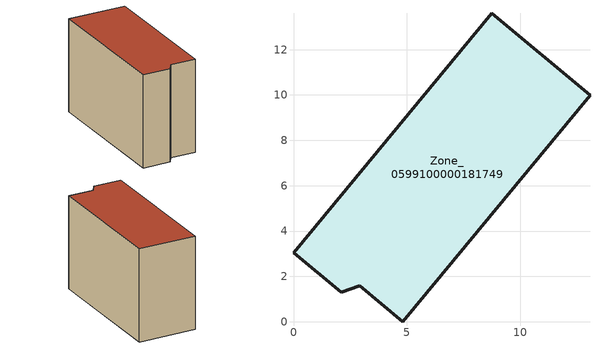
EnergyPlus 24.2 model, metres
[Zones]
Zone_0599100000181749
 floor ground (C_G): 2.92,1.58 2.1,1.29 0,3.05 8.74,13.61 13.07,9.99 4.82,0 z0
 wall outside (C_F): 8.74,13.61 0,3.05 2.1,1.29 2.92,1.58 4.82,0 13.07,9.99 8.74,13.61 z0:9.09
 roof outside (C_R): 4.82,0 13.07,9.99 8.74,13.61 0,3.05 2.1,1.29 2.92,1.58 z9.09
[BUILDING]
Pand.0599100000181749: North Axis=0; Terrain=City; Loads Convergence Tolerance Value=0.04; Temperature Convergence Tolerance Value=0.4; Solar Distribution=FullExterior; Maximum Number of Warmup Days=25; Minimum Number of Warmup Days=1
[Site:Location]
Rotterdam.The.Hague.AP_ZH_NLD Design_Conditions: Latitude=51.96; Longitude=4.45; Time Zone=1; Elevation=-4.5
[SITE:GROUNDTEMPERATURE:BUILDINGSURFACE]
18, 18, 18, 18, 18, 18, 18, 18, 18, 18, 18, 18
[MATERIAL] Thermal Absorptance=0.9; Solar Absorptance=0.7; Visible Absorptance=0.7
Name | Roughness | Thickness | Conductivity | Density | Specific Heat
G.TI.1946-1964 | MediumSmooth | 0.15 | 1 | 540 | 1210
F.TI.1946-1964 | Rough | 0.3 | 0.857143 | 1920 | 840
R.TI.1946-1964 | MediumRough | 0.2 | 0.277778 | 1500 | 1000
[CONSTRUCTION]
C_G: G.TI.1946-1964
C_F: F.TI.1946-1964
C_R: R.TI.1946-1964
[ZONE]
Zone_0599100000181749: Type=1; Multiplier=1; Ceiling Height=Autocalculate; Volume=Autocalculate; Floor Area=autocalculate; Part of Total Floor Area=Yes
[ZONEINFILTRATION:DESIGNFLOWRATE]
Infil_Zone_0599100000181749: Zone or ZoneList or Space or SpaceList=Zone_0599100000181749; Schedule=AlwaysOn; Design Flow Rate Calculation Method=Flow/Area; Flow Rate per Floor Area=0.003; Constant Term Coefficient=1; Temperature Term Coefficient=0; Velocity Term Coefficient=0; Velocity Squared Term Coefficient=0
[HVACTEMPLATE:ZONE:IDEALLOADSAIRSYSTEM]
Zone_0599100000181749: Maximum Heating Supply Air Temperature=50; Minimum Cooling Supply Air Temperature=13; Maximum Heating Supply Air Humidity Ratio=0.0156; Minimum Cooling Supply Air Humidity Ratio=0.0077; Heating Limit=NoLimit; Cooling Limit=NoLimit; Dehumidification Control Type=ConstantSensibleHeatRatio; Cooling Sensible Heat Ratio=0.7; Dehumidification Setpoint=60; Humidification Control Type=None; Humidification Setpoint=30; Outdoor Air Method=None; Outdoor Air Flow Rate per Person=0.00944; Outdoor Air Flow Rate per Zone Floor Area=0; Outdoor Air Flow Rate per Zone=0; Demand Controlled Ventilation Type=None; Outdoor Air Economizer Type=NoEconomizer; Heat Recovery Type=None; Sensible Heat Recovery Effectiveness=0.7; Latent Heat Recovery Effectiveness=0.65
[ZONECONTROL:THERMOSTAT]
ThermostatControl_Zone_0599100000181749: Zone or ZoneList=Zone_0599100000181749; Control Type Schedule=DualSetpointControlType; Control 1=Thermostat_Zone_0599100000181749; Temperature Difference Between Cutout And Setpoint=0
[THERMOSTATSETPOINT:DUALSETPOINT]
Thermostat_Zone_0599100000181749: Heating Setpoint Temperature Schedule=HeatingSetpoint_Zone_0599100000181749; Cooling Setpoint Temperature Schedule=CoolingSetpoint_Zone_0599100000181749
[SCHEDULE:COMPACT]
HeatingSetpoint_Zone_0599100000181749: Through: 12/31, For: AllDays, Until: 24:00, 21
CoolingSetpoint_Zone_0599100000181749: Through: 12/31, For: AllDays, Until: 24:00, 24
DualSetpointControlType: Through: 12/31, For: AllDays, Until: 24:00, 4
AlwaysOn: Through: 12/31, For: AllDays, Until: 24:00, 1
